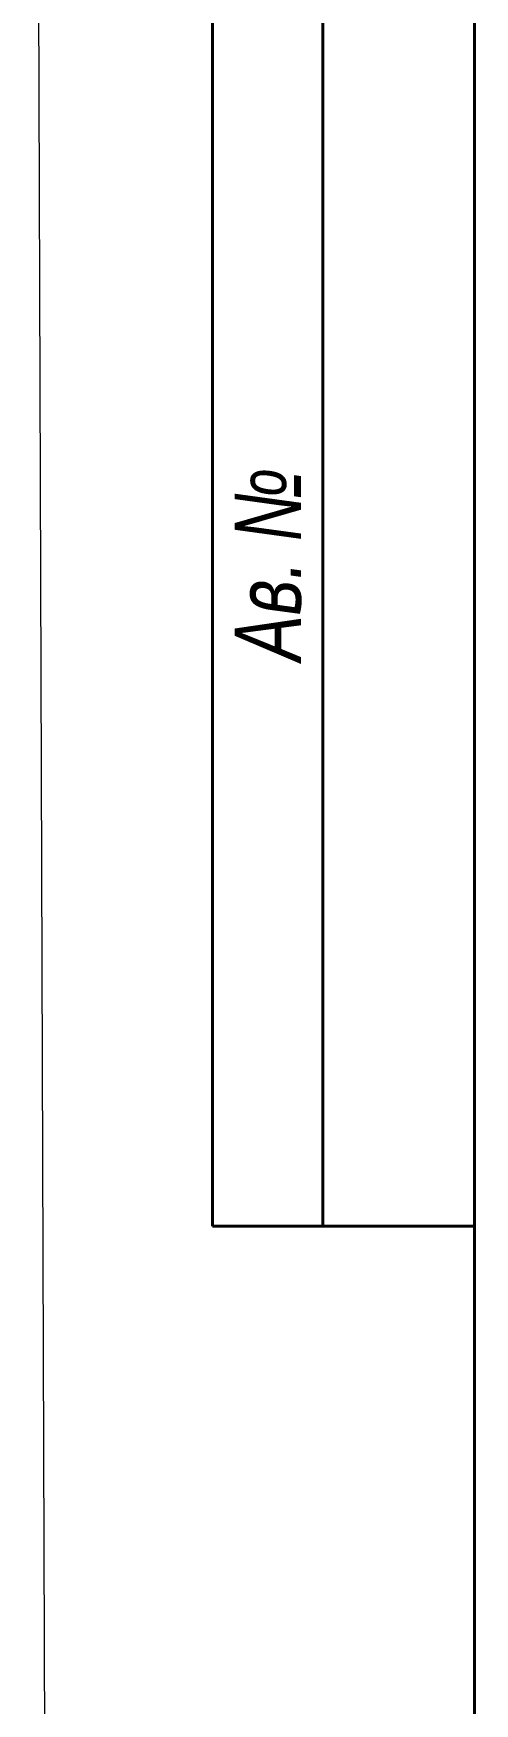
# Model space of a CAD drawing. Header units: millimetres. Extents: x 12064 to 35004, y -6103 to -2658.
# Drawn here: x 31145.4 to 31165.4, y -2996.2 to -2920.4 of the extents above; entities that cross this region are included whole.
import ezdxf

# ---------------------------------------------------------------- set-up
doc = ezdxf.new("R2010")
doc.units = ezdxf.units.MM
for name, color, linetype, lineweight in [('Layer_01', 5, 'Continuous', 13), ('Layer_05', 6, 'Continuous', 13), ('Layer_06', 7, 'Continuous', 40)]:
    doc.layers.add(name, color=color, linetype=linetype, lineweight=lineweight)
doc.styles.add('Style_01', font='ARIALNI.TTF', dxfattribs={"width": 0.9, "height": 3.5})

msp = doc.modelspace()

# ---------------------------------------------------------------- linework, layer by layer
at = {"layer": 'Layer_05'}
msp.add_line((31146.447, -3146.567), (31145.408, -2849.569), dxfattribs=at)
at = {"layer": 'Layer_06', "linetype": 'Continuous'}
for p, q in [((31153.531, -2974.569), (31153.531, -2854.569)), ((31158.531, -2974.569), (31158.531, -2854.569)), ((31158.531, -2974.569), (31158.531, -2854.569)), ((31165.408, -2854.569), (31165.408, -3141.569)), ((31153.531, -2974.569), (31165.408, -2974.569))]:
    msp.add_line(p, q, dxfattribs=at)

# ---------------------------------------------------------------- texts
at = {"layer": 'Layer_01', "linetype": 'Continuous', "lineweight": 25, "style": 'Style_01', "width": 0.9}
msp.add_text('Ав. №', height=3, rotation=90, dxfattribs=at).set_placement((31157.532, -2948.906))

doc.saveas('drawing.dxf')
